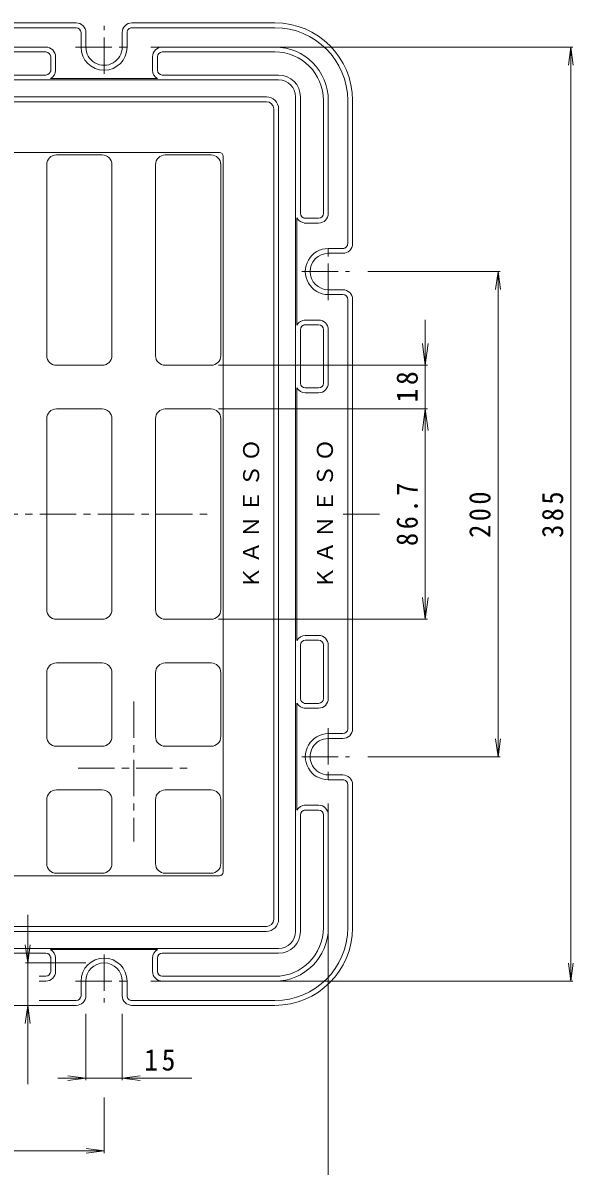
# Model space of a CAD drawing. Units: millimetres, scale not verified. Extents: x -501 to 527, y -404 to 364.
# Drawn here: x -220.4 to 6.6, y -157.1 to 314.2 of the extents above; entities that cross this region are included whole.
import ezdxf

# ---------------------------------------------------------------- set-up
doc = ezdxf.new("R2010")
doc.units = ezdxf.units.MM
doc.header["$LTSCALE"] = 3
doc.linetypes.add('CHAIN1', pattern=[8, 5, -1, 1, -1])
for name, color, linetype, lineweight in [('0-0', 3, 'Continuous', 18), ('0-1', 2, 'Continuous', 18), ('0-2', 6, 'Continuous', 9), ('0-4', 7, 'Continuous', 18)]:
    doc.layers.add(name, color=color, linetype=linetype, lineweight=lineweight)
doc.styles.add('ＭＳ ゴシック', font='')
doc.styles.get('ＭＳ ゴシック').set_extended_font_data('MS Gothic')

msp = doc.modelspace()

# ---------------------------------------------------------------- linework, layer by layer
at = {"layer": '0-0'}
for p, q in [((-453.914, 281.666), (-119.914, 281.666)), ((-116.914, 278.666), (-116.914, -55.334)), ((-434.564, 260.716), (-139.264, 260.716)), ((-187.664, 259.716), (-206.564, 259.716)), ((-161.664, 259.716), (-142.764, 259.716)), ((-137.764, 259.216), (-137.764, -35.884)), ((-210.564, 255.716), (-210.564, 177.016)), ((-183.664, 255.716), (-183.664, 177.016)), ((-165.664, 177.016), (-165.664, 255.716)), ((-138.764, 177.016), (-138.764, 255.716)), ((-206.564, 173.016), (-187.664, 173.016)), ((-161.664, 173.016), (-142.764, 173.016)), ((-210.564, 151.016), (-210.564, 72.316)), ((-206.564, 155.016), (-187.664, 155.016)), ((-183.664, 151.016), (-183.664, 72.316)), ((-165.664, 151.016), (-165.664, 72.316)), ((-161.664, 155.016), (-142.764, 155.016)), ((-138.764, 151.016), (-138.764, 72.316)), ((-206.564, 68.316), (-187.664, 68.316)), ((-161.664, 68.316), (-142.764, 68.316)), ((-206.564, 50.316), (-187.664, 50.316)), ((-161.664, 50.316), (-142.764, 50.316)), ((-210.564, 19.966), (-210.564, 46.316)), ((-183.664, 19.966), (-183.664, 46.316)), ((-165.664, 19.966), (-165.664, 46.316)), ((-138.764, 19.966), (-138.764, 46.316)), ((-206.564, 15.966), (-187.664, 15.966)), ((-142.764, 15.966), (-161.664, 15.966)), ((-187.664, -2.034), (-206.564, -2.034)), ((-142.764, -2.034), (-161.664, -2.034)), ((-210.564, -6.034), (-210.564, -32.384)), ((-183.664, -6.034), (-183.664, -32.384)), ((-165.664, -6.034), (-165.664, -32.384)), ((-138.764, -6.034), (-138.764, -32.384)), ((-434.564, -37.384), (-139.264, -37.384)), ((-187.664, -36.384), (-206.564, -36.384)), ((-161.664, -36.384), (-142.764, -36.384)), ((-453.914, -58.334), (-119.914, -58.334))]:
    msp.add_line(p, q, dxfattribs=at)
at = {"layer": '0-0', "linetype": 'CHAIN1'}
for p, q in [((-429.441, 111.666), (-143.692, 111.666)), ((-88.354, 111.666), (-73.177, 111.666))]:
    msp.add_line(p, q, dxfattribs=at)
at = {"layer": '0-0'}
for centre, radius, start, end in [((-119.914, 278.666), 3, 0, 90), ((-206.564, 255.716), 4, 90, 180), ((-187.664, 255.716), 4, 0, 90), ((-161.664, 255.716), 4, 90, 180), ((-142.764, 255.716), 4, 0, 90), ((-139.264, 259.216), 1.5, 0, 90), ((-206.564, 177.016), 4, 180, 270), ((-187.664, 177.016), 4, 270, 0), ((-161.664, 177.016), 4, 180, 270), ((-142.764, 177.016), 4, 270, 0), ((-206.564, 151.016), 4, 90, 180), ((-187.664, 151.016), 4, 0, 90), ((-161.664, 151.016), 4, 90, 180), ((-142.764, 151.016), 4, 0, 90), ((-206.564, 72.316), 4, 180, 270), ((-187.664, 72.316), 4, 270, 0), ((-161.664, 72.316), 4, 180, 270), ((-142.764, 72.316), 4, 270, 0), ((-206.564, 46.316), 4, 90, 180), ((-187.664, 46.316), 4, 0, 90), ((-161.664, 46.316), 4, 90, 180), ((-142.764, 46.316), 4, 0, 90), ((-206.564, 19.966), 4, 180, 270), ((-187.664, 19.966), 4, 270, 0), ((-161.664, 19.966), 4, 180, 270), ((-142.764, 19.966), 4, 270, 0), ((-206.564, -6.034), 4, 90, 180), ((-187.664, -6.034), 4, 0, 90), ((-161.664, -6.034), 4, 90, 180), ((-142.764, -6.034), 4, 0, 90), ((-206.564, -32.384), 4, 180, 270), ((-187.664, -32.384), 4, 270, 0), ((-161.664, -32.384), 4, 180, 270), ((-142.764, -32.384), 4, 270, 0), ((-139.264, -35.884), 1.5, 270, 0), ((-119.914, -55.334), 3, 270, 0)]:
    msp.add_arc(centre, radius, start, end, dxfattribs=at)
at = {"layer": '0-1'}
for p, q in [((-198.414, 314.166), (-375.414, 314.166)), ((-198.414, 312.166), (-375.414, 312.166)), ((-175.414, 314.166), (-116.414, 314.166)), ((-175.414, 312.166), (-116.414, 312.166)), ((-196.414, 310.166), (-196.414, 304.166)), ((-194.414, 304.166), (-194.414, 310.166)), ((-179.414, 304.166), (-179.414, 310.166)), ((-177.414, 310.166), (-177.414, 304.166)), ((-210.914, 304.166), (-252.914, 304.166)), ((-252.914, 302.166), (-210.914, 302.166)), ((-162.914, 304.166), (-116.414, 304.166)), ((-116.414, 302.166), (-162.914, 302.166)), ((-208.914, 294.166), (-208.914, 300.166)), ((-206.914, 300.166), (-206.914, 294.166)), ((-166.914, 300.166), (-166.914, 294.666)), ((-164.914, 294.666), (-164.914, 300.166)), ((-210.914, 292.666), (-252.914, 292.666)), ((-162.914, 292.666), (-114.914, 292.666)), ((-458.914, 290.666), (-114.914, 290.666)), ((-164.851, 291.166), (-208.978, 291.166)), ((-119.914, 283.666), (-453.914, 283.666)), ((-107.914, 283.666), (-107.914, 111.666)), ((-105.914, 235.666), (-105.914, 283.666)), ((-114.914, -55.334), (-114.914, 278.666)), ((-96.414, 282.166), (-96.414, 235.666)), ((-94.414, 235.666), (-94.414, 282.166)), ((-86.414, 223.166), (-86.414, 282.166)), ((-84.414, 223.166), (-84.414, 282.166)), ((-107.414, 233.73), (-107.414, 189.603)), ((-104.414, 233.666), (-98.414, 233.666)), ((-98.414, 231.666), (-104.414, 231.666)), ((-88.414, 221.166), (-94.414, 221.166)), ((-94.414, 219.166), (-88.414, 219.166)), ((-94.414, 204.166), (-88.414, 204.166)), ((-88.414, 202.166), (-94.414, 202.166)), ((-86.414, 111.666), (-86.414, 200.166)), ((-84.414, 111.666), (-84.414, 200.166)), ((-98.414, 191.666), (-104.414, 191.666)), ((-104.414, 189.666), (-98.414, 189.666)), ((-105.914, 187.666), (-105.914, 165.666)), ((-96.414, 187.666), (-96.414, 165.666)), ((-94.414, 165.666), (-94.414, 187.666)), ((-107.414, 59.602), (-107.414, 163.73)), ((-103.914, 163.666), (-98.414, 163.666)), ((-103.914, 161.666), (-98.414, 161.666)), ((-107.914, -60.334), (-107.914, 111.666)), ((-86.414, 111.666), (-86.414, 23.166)), ((-84.414, 111.666), (-84.414, 23.166)), ((-103.914, 61.666), (-98.414, 61.666)), ((-105.914, 35.666), (-105.914, 57.666)), ((-103.914, 59.666), (-98.414, 59.666)), ((-96.414, 35.666), (-96.414, 57.666)), ((-94.414, 57.666), (-94.414, 35.666)), ((-107.414, -10.397), (-107.414, 33.73)), ((-104.414, 33.666), (-98.414, 33.666)), ((-98.414, 31.666), (-104.414, 31.666)), ((-88.414, 21.166), (-94.414, 21.166)), ((-94.414, 19.166), (-88.414, 19.166)), ((-94.414, 4.166), (-88.414, 4.166)), ((-88.414, 2.166), (-94.414, 2.166)), ((-86.414, 0.166), (-86.414, -58.834)), ((-84.414, 0.166), (-84.414, -58.834)), ((-98.414, -8.334), (-104.414, -8.334)), ((-105.914, -12.334), (-105.914, -60.334)), ((-104.414, -10.334), (-98.414, -10.334)), ((-96.414, -58.834), (-96.414, -12.334)), ((-94.414, -12.334), (-94.414, -58.834)), ((-119.914, -60.334), (-453.914, -60.334)), ((-458.914, -67.334), (-114.914, -67.334)), ((-210.914, -69.334), (-362.914, -69.334)), ((-164.851, -67.834), (-208.978, -67.834)), ((-162.914, -69.334), (-114.914, -69.334)), ((-208.914, -70.834), (-208.914, -76.834)), ((-206.914, -76.834), (-206.914, -70.834)), ((-166.914, -76.834), (-166.914, -71.334)), ((-164.914, -71.334), (-164.914, -76.834)), ((-213.654, -78.834), (-210.914, -78.834)), ((-116.414, -78.834), (-162.914, -78.834)), ((-210.914, -80.834), (-213.654, -80.834)), ((-196.414, -86.834), (-196.414, -80.834)), ((-194.414, -80.834), (-194.414, -86.834)), ((-179.414, -80.834), (-179.414, -86.834)), ((-177.414, -86.834), (-177.414, -80.834)), ((-162.914, -80.834), (-116.414, -80.834)), ((-198.414, -88.834), (-213.654, -88.834)), ((-175.414, -88.834), (-116.414, -88.834)), ((-198.414, -90.834), (-375.414, -90.834)), ((-175.414, -90.834), (-116.414, -90.834))]:
    msp.add_line(p, q, dxfattribs=at)
at = {"layer": '0-1', "linetype": 'CHAIN1'}
for p, q in [((-186.914, 293.191), (-186.914, 312.925)), ((-198.667, 304.166), (-175.172, 304.166)), ((-94.414, 199.913), (-94.414, 223.408)), ((-105.389, 211.666), (-85.655, 211.666)), ((-94.414, 23.419), (-94.414, -0.076)), ((-105.389, 11.666), (-85.655, 11.666)), ((-186.914, -69.859), (-186.914, -89.593)), ((-198.667, -80.834), (-175.172, -80.834))]:
    msp.add_line(p, q, dxfattribs=at)
at = {"layer": '0-1'}
for centre, radius, start, end in [((-198.414, 310.166), 4, 0, 90), ((-198.414, 310.166), 2, 0.00024, 90), ((-175.414, 310.166), 4, 90, 180), ((-175.414, 310.166), 2, 90, 180.00024), ((-116.414, 282.166), 32, 0.00009, 90), ((-116.414, 282.166), 30, 0.00011, 90), ((-210.914, 300.166), 4, 0, 90), ((-210.914, 300.166), 2, 0, 90), ((-186.914, 304.166), 9.5, 180.00032, 0.00032), ((-186.914, 304.166), 7.5, 180.00034, 0.00034), ((-162.914, 300.166), 4, 90, 180), ((-162.914, 300.166), 2, 90, 180), ((-116.414, 282.166), 22, 0.00014, 90), ((-116.414, 282.166), 20, 0.00012, 90), ((-210.914, 294.666), 2, 270, 0), ((-210.914, 294.666), 4, 298.95522, 0), ((-162.914, 294.666), 4, 180, 241.04478), ((-162.914, 294.666), 2, 180.00024, 270), ((-114.914, 283.666), 9, 0.00006, 90), ((-114.914, 283.666), 7, 0.00014, 90), ((-119.914, 278.666), 5, 0, 90), ((-103.914, 235.666), 2, 180, 270), ((-98.414, 235.666), 2, 270, 0), ((-98.414, 235.666), 4, 270, 0), ((-103.914, 235.666), 4, 208.95522, 270), ((-88.414, 223.166), 2, 269.99976, 0), ((-88.414, 223.166), 4, 270, 0), ((-94.414, 211.666), 9.5, 89.99989, 269.99989), ((-94.414, 211.666), 7.5, 89.99994, 269.99994), ((-88.414, 200.166), 4, 0, 90), ((-88.414, 200.166), 2, 0, 89.99976), ((-103.914, 187.666), 4, 90, 151.04478), ((-103.914, 187.666), 2, 90, 180), ((-98.414, 187.666), 4, 0, 90), ((-98.414, 187.666), 2, 0, 90), ((-103.914, 165.666), 2, 180, 270), ((-98.414, 165.666), 2, 270, 0), ((-98.414, 165.666), 4, 270, 0), ((-103.914, 165.666), 4, 208.95004, 270), ((-103.914, 57.666), 4, 90, 151.04996), ((-98.414, 57.666), 4, 0, 90), ((-103.914, 57.666), 2, 90, 180), ((-98.414, 57.666), 2, 0, 90), ((-103.914, 35.666), 4, 208.95522, 270), ((-103.914, 35.666), 2, 180, 270), ((-98.414, 35.666), 2, 270, 0), ((-98.414, 35.666), 4, 270, 0), ((-94.414, 11.666), 9.5, 90.00011, 270.00011), ((-94.414, 11.666), 7.5, 90.00006, 270.00006), ((-88.414, 23.166), 4, 270, 0), ((-88.414, 23.166), 2, 270.00024, 0), ((-88.414, 0.166), 4, 0, 90), ((-88.414, 0.166), 2, 0, 90.00024), ((-103.914, -12.334), 4, 90, 151.04478), ((-98.414, -12.334), 4, 0, 90), ((-103.914, -12.334), 2, 90, 180), ((-98.414, -12.334), 2, 0, 90), ((-119.914, -55.334), 5, 270, 0), ((-116.414, -58.834), 22, 270, 359.99986), ((-116.414, -58.834), 20, 270, 359.99988), ((-116.414, -58.834), 32, 270, 359.99991), ((-116.414, -58.834), 30, 270, 359.99989), ((-114.914, -60.334), 7, 270, 359.99986), ((-114.914, -60.334), 9, 270, 359.99994), ((-210.914, -71.334), 2, 0, 90), ((-210.914, -71.334), 4, 359.99988, 61.04466), ((-162.914, -71.334), 4, 118.95509, 179.99988), ((-162.914, -71.334), 2, 90, 179.99976), ((-186.914, -80.834), 9.5, 359.99979, 179.99979), ((-186.914, -80.834), 7.5, 359.9998, 179.9998), ((-210.914, -76.834), 2, 270, 0), ((-210.914, -76.834), 4, 269.99988, 359.99988), ((-162.914, -76.834), 4, 179.99988, 269.99988), ((-162.914, -76.834), 2, 180, 270), ((-198.414, -86.834), 4, 269.99988, 359.99988), ((-198.414, -86.834), 2, 270, 359.99976), ((-175.414, -86.834), 4, 179.99988, 269.99988), ((-175.414, -86.834), 2, 179.99976, 270)]:
    msp.add_arc(centre, radius, start, end, dxfattribs=at)
at = {"layer": '0-2', "linetype": 'CHAIN1'}
for p, q in [((-174.664, 34.432), (-174.664, -23.241)), ((-197.621, 6.966), (-150.762, 6.966))]:
    msp.add_line(p, q, dxfattribs=at)
at = {"layer": '0-4'}
for p, q in [((-167.672, 304.166), (6.486, 304.166)), ((5.586, 304.166), (4.607, 296.73)), ((5.586, -80.834), (5.586, 304.166)), ((5.586, 304.166), (6.565, 296.73)), ((-78.155, 211.666), (-23.514, 211.666)), ((-24.414, 211.666), (-25.393, 204.23)), ((-24.414, 11.666), (-24.414, 211.666)), ((-24.414, 211.666), (-23.435, 204.23)), ((-54.414, 68.316), (-54.414, 191.791)), ((-54.414, 173.016), (-55.589, 181.939)), ((-54.414, 173.016), (-53.239, 181.939)), ((-139.764, 173.016), (-53.514, 173.016)), ((-139.764, 155.016), (-53.514, 155.016)), ((-54.414, 155.016), (-55.589, 146.093)), ((-54.414, 155.016), (-53.239, 146.093)), ((-54.414, 68.316), (-55.589, 77.239)), ((-54.414, 68.316), (-53.239, 77.239)), ((-139.764, 68.316), (-53.514, 68.316)), ((-24.414, 11.666), (-25.393, 19.102)), ((-24.414, 11.666), (-23.435, 19.102)), ((-78.155, 11.666), (-23.514, 11.666)), ((-94.414, -7.576), (-94.414, -181.734)), ((-218.414, -53.527), (-218.414, -123.325)), ((-218.414, -73.334), (-219.393, -65.898)), ((-218.414, -73.334), (-217.435, -65.898)), ((-194.414, -73.334), (-219.314, -73.334)), ((5.586, -80.834), (4.607, -73.398)), ((5.586, -80.834), (6.565, -73.398)), ((-167.672, -80.834), (6.486, -80.834)), ((-218.414, -90.834), (-219.393, -98.27)), ((-218.414, -90.834), (-217.435, -98.27)), ((-194.414, -94.334), (-194.414, -121.734)), ((-179.414, -94.334), (-179.414, -121.734)), ((-150.738, -120.834), (-205.971, -120.834)), ((-194.414, -120.834), (-201.85, -119.855)), ((-194.414, -120.834), (-201.85, -121.813)), ((-179.414, -120.834), (-171.978, -119.855)), ((-179.414, -120.834), (-171.978, -121.813)), ((-186.914, -128.875), (-186.914, -151.734)), ((-186.914, -150.834), (-194.35, -149.855)), ((-386.914, -150.834), (-186.914, -150.834)), ((-186.914, -150.834), (-194.35, -151.813))]:
    msp.add_line(p, q, dxfattribs=at)

# ---------------------------------------------------------------- texts
at = {"layer": '0-0', "color": 7, "insert": (-122.839, 80.916), "char_height": 6.598, "attachment_point": 7, "rotation": 90, "style": 'ＭＳ ゴシック'}
msp.add_mtext('\\T1.17;ＫＡＮＥＳＯ', dxfattribs=at)
at = {"layer": '0-1', "color": 7, "insert": (-92.392, 80.916), "char_height": 6.598, "attachment_point": 7, "rotation": 90, "style": 'ＭＳ ゴシック'}
msp.add_mtext('\\T1.17;ＫＡＮＥＳＯ', dxfattribs=at)
at = {"layer": '0-4', "color": 2, "char_height": 8.798, "attachment_point": 7, "rotation": 90, "style": 'ＭＳ ゴシック'}
for s, insert in [('\\T1.27;\\W0.95;18', (-57.414, 157.641)), ('\\T1.28;\\W0.9;86.7', (-57.414, 98.541)), ('\\T1.27;\\W0.9;200', (-27.414, 101.916)), ('\\T1.27;\\W0.9;385', (2.586, 101.916))]:
    msp.add_mtext(s, dxfattribs=dict(at, insert=insert))
at = {"layer": '0-4', "color": 2, "insert": (-170.388, -117.834), "char_height": 8.798, "attachment_point": 7, "style": 'ＭＳ ゴシック'}
msp.add_mtext('\\T1.27;\\W0.95;15', dxfattribs=at)

doc.saveas('drawing.dxf')
